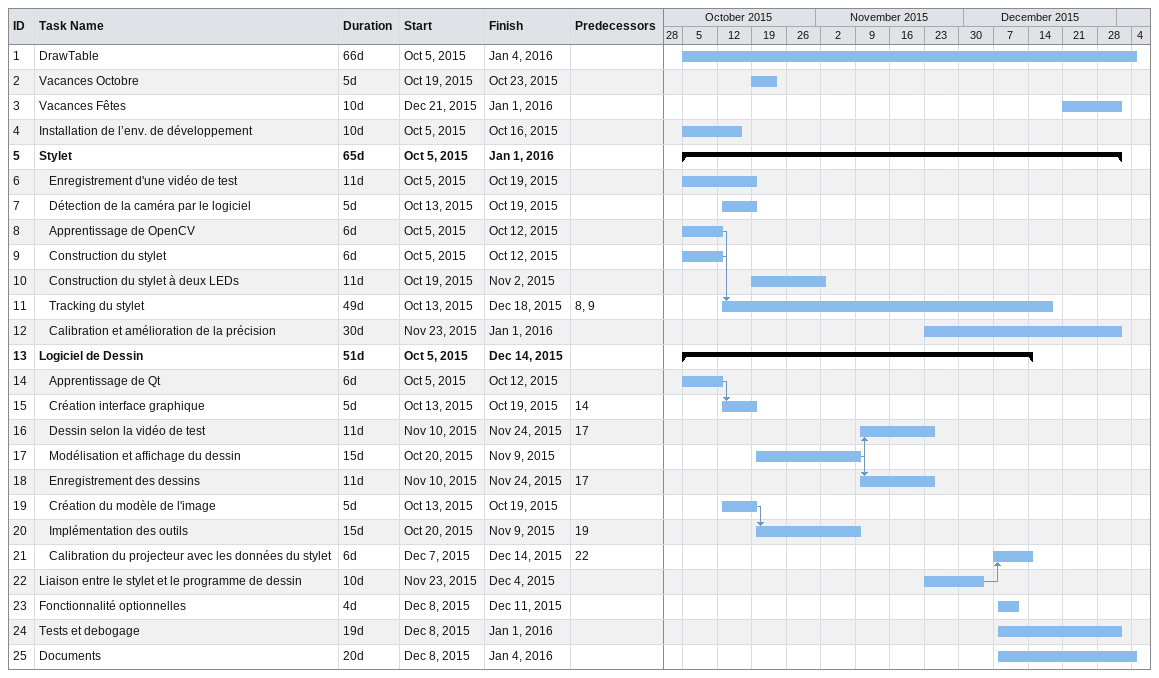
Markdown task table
| ID | Level | Task | Duration | Start | Finish | Predecessors |
|---|---|---|---|---|---|---|
| 1 | 1 | DrawTable | 66d | 2015-10-05 | 2016-01-04 |  |
| 2 | 1 | Vacances Octobre | 5d | 2015-10-19 | 2015-10-23 |  |
| 3 | 1 | Vacances Fêtes | 10d | 2015-12-21 | 2016-01-01 |  |
| 4 | 1 | Installation de l’env. de développement | 10d | 2015-10-05 | 2015-10-16 |  |
| 5 | 1 | **Stylet** | 65d | 2015-10-05 | 2016-01-01 |  |
| 6 | 2 | Enregistrement d'une vidéo de test | 11d | 2015-10-05 | 2015-10-19 |  |
| 7 | 2 | Détection de la caméra par le logiciel | 5d | 2015-10-13 | 2015-10-19 |  |
| 8 | 2 | Apprentissage de OpenCV | 6d | 2015-10-05 | 2015-10-12 |  |
| 9 | 2 | Construction du stylet | 6d | 2015-10-05 | 2015-10-12 |  |
| 10 | 2 | Construction du stylet à deux LEDs | 11d | 2015-10-19 | 2015-11-02 |  |
| 11 | 2 | Tracking du stylet | 49d | 2015-10-13 | 2015-12-18 | 8, 9 |
| 12 | 2 | Calibration et amélioration de la précision | 30d | 2015-11-23 | 2016-01-01 |  |
| 13 | 1 | **Logiciel de Dessin** | 51d | 2015-10-05 | 2015-12-14 |  |
| 14 | 2 | Apprentissage de Qt | 6d | 2015-10-05 | 2015-10-12 |  |
| 15 | 2 | Création interface graphique | 5d | 2015-10-13 | 2015-10-19 | 14 |
| 16 | 2 | Dessin selon la vidéo de test | 11d | 2015-11-10 | 2015-11-24 | 17 |
| 17 | 2 | Modélisation et affichage du dessin | 15d | 2015-10-20 | 2015-11-09 |  |
| 18 | 2 | Enregistrement des dessins | 11d | 2015-11-10 | 2015-11-24 | 17 |
| 19 | 2 | Création du modèle de l'image | 5d | 2015-10-13 | 2015-10-19 |  |
| 20 | 2 | Implémentation des outils | 15d | 2015-10-20 | 2015-11-09 | 19 |
| 21 | 2 | Calibration du projecteur avec les données du stylet | 6d | 2015-12-07 | 2015-12-14 | 22 |
| 22 | 1 | Liaison entre le stylet et le programme de dessin | 10d | 2015-11-23 | 2015-12-04 |  |
| 23 | 1 | Fonctionnalité optionnelles | 4d | 2015-12-08 | 2015-12-11 |  |
| 24 | 1 | Tests et debogage | 19d | 2015-12-08 | 2016-01-01 |  |
| 25 | 1 | Documents | 20d | 2015-12-08 | 2016-01-04 |  |
